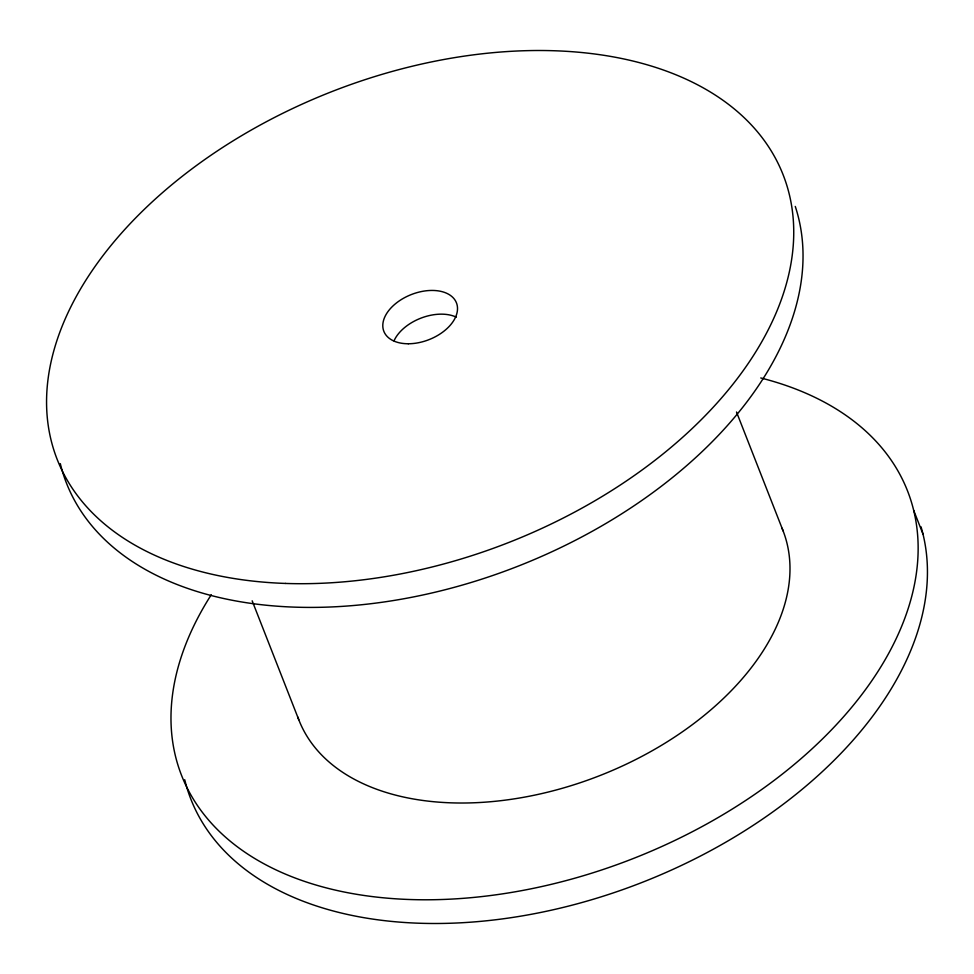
<?xml version="1.0" encoding="UTF-8"?>
<svg xmlns="http://www.w3.org/2000/svg" width="974" height="974" viewBox="0 0 974 974"><rect width="100%" height="100%" fill="white"/><g stroke="black" fill="none" stroke-linecap="round" stroke-linejoin="round"><path stroke-width="1.46" d="M913.697 510.376L922.987 534.081M736.502 412.002L783.096 530.879M252.169 600.8L298.762 719.689M795.271 206.427A389.868 242.173 -21.4 0 1 496.131 574.319A389.868 242.173 -21.4 0 1 60.303 463.624M394.02 340.827A38.984 24.216 -21.4 0 1 456.331 317.159M760.743 377.961A389.868 242.173 -21.4 0 1 859.567 697.481A389.868 242.173 -21.4 0 1 359.516 894.777A389.868 242.173 -21.4 0 1 211.261 594.761M921.027 526.824A389.868 242.173 -21.4 0 1 617.102 891.6A389.868 242.173 -21.4 0 1 184.719 779.711M782.012 528.2A259.912 161.44 -21.4 0 1 599.132 775.876A259.912 161.44 -21.4 0 1 297.764 716.974M285.431 583.438A389.868 242.173 -21.4 0 0 789.281 194.289A389.868 242.173 -21.4 0 0 185.742 173.579A389.868 242.173 -21.4 0 0 285.431 583.438M408.289 343.761A38.984 24.216 -21.4 0 0 456.769 303.754A38.984 24.216 -21.4 0 0 395.407 303.791A38.984 24.216 -21.4 0 0 408.289 343.761"/></g></svg>
